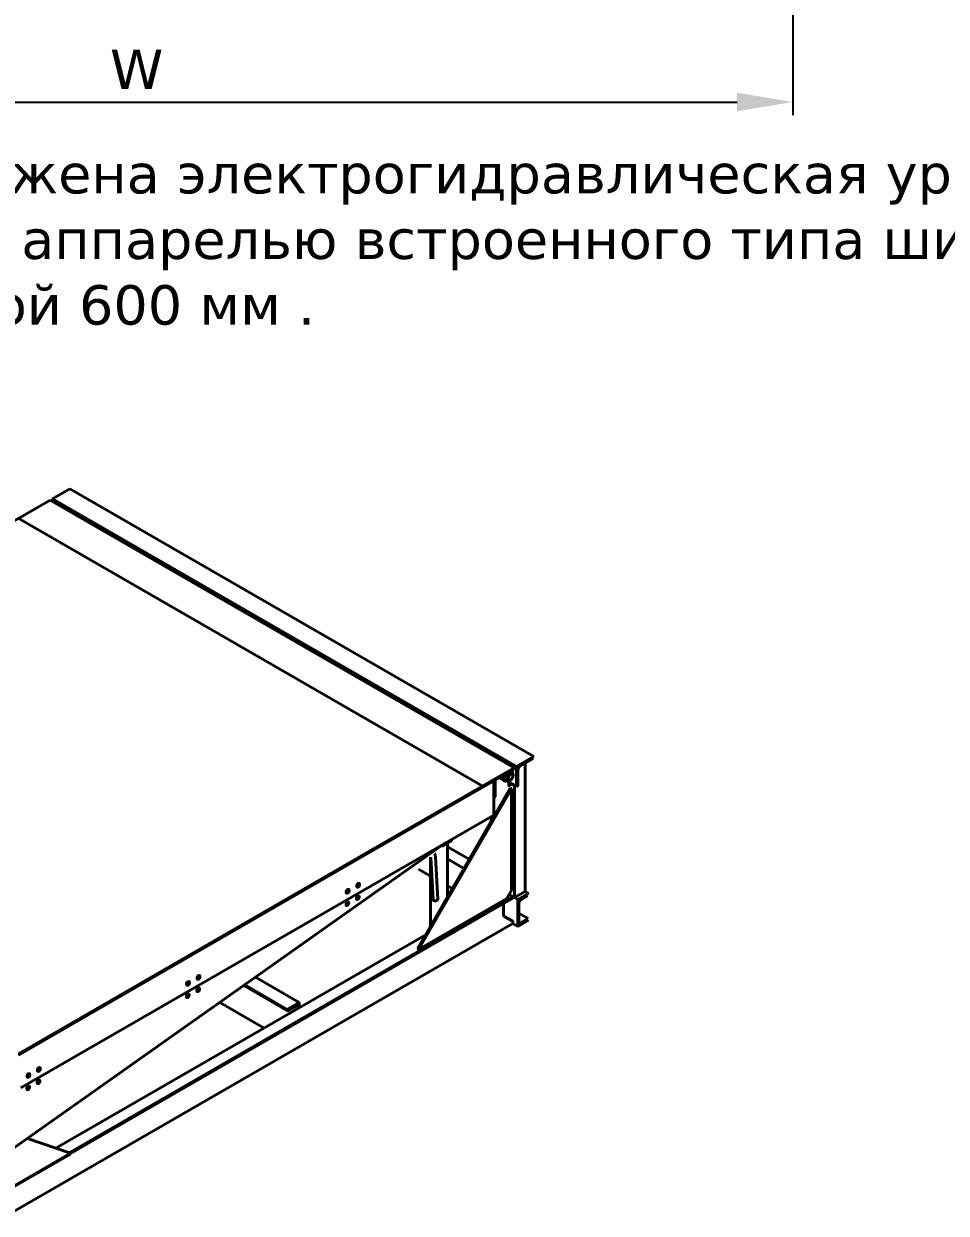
# Model space of a CAD drawing. Header units: millimetres. Extents: x 37083 to 44500, y 1140 to 6327.
# Drawn here: x 38207 to 39613, y 1157 to 2971 of the extents above; entities that cross this region are included whole.
import ezdxf

# ---------------------------------------------------------------- set-up
doc = ezdxf.new("R2010")
doc.units = ezdxf.units.MM
doc.linetypes.add('K5LT_BASIC', pattern=[0])
doc.layers.add('0 VIEW0', color=7, linetype='Continuous')
doc.styles.get("Standard").update_dxf_attribs({"font": 'verdana.TTF'})
doc.dimstyles.new('ISO-25', dxfattribs={"dimtxt": 80, "dimasz": 85, "dimexe": 20, "dimexo": 0, "dimgap": 20, "dimtad": 1, "dimtxsty": 'Standard', "dimcen": 2.5, "dimadec": 0, "dimazin": 0, "dimtfac": 1, "dimtmove": 0, "dimatfit": 3, "dimfxl": 1, "dimarcsym": 0})

# ---------------------------------------------------------------- blocks, each defined once
blk = doc.blocks.new('*D306')
at = {"color": 0, "lineweight": -2}
for p, q in [((37379.3, 3036.3), (37379.3, 2831.7)), ((39379.3, 3036.3), (39379.3, 2831.7)), ((37464.3, 2851.7), (39294.3, 2851.7))]:
    blk.add_line(p, q, dxfattribs=at)
at = {"color": 0}
for points in [[(37464.3, 2865.9), (37464.3, 2837.6), (37379.3, 2851.7)], [(39294.3, 2865.9), (39294.3, 2837.6), (39379.3, 2851.7)]]:
    blk.add_solid(points, dxfattribs=at)
at = {"layer": 'Defpoints', "color": 0}
for p in [(37379.3, 3036.3), (39379.3, 3036.3), (39379.3, 2851.7)]:
    blk.add_point(p, dxfattribs=at)
at = {"color": 0, "insert": (38379.3, 2901.7), "char_height": 60, "attachment_point": 5}
blk.add_mtext('W', dxfattribs=at)

msp = doc.modelspace()

# ---------------------------------------------------------------- linework, layer by layer
at = {"layer": '0 VIEW0', "color": 5, "linetype": 'K5LT_BASIC', "lineweight": 40}
for p, q in [((38277.508, 2261.968), (38250.991, 2246.659)), ((38277.508, 2261.968), (38984.615, 1853.72)), ((38022.596, 2114.795), (38247.456, 2244.618)), ((38247.456, 2244.618), (38954.563, 1836.369)), ((38250.991, 2246.659), (38958.098, 1838.411)), ((38250.991, 2246.659), (38250.991, 2242.576)), ((38906.053, 1809.115), (38198.946, 2217.364)), ((38984.615, 1853.72), (38958.098, 1838.411)), ((38963.401, 1839.023), (38983.554, 1850.658)), ((38954.563, 1836.369), (38729.703, 1706.546)), ((38954.563, 1834.328), (38729.703, 1704.505)), ((38954.563, 1836.369), (38954.563, 1834.328)), ((38958.098, 1838.411), (38958.098, 1807.792)), ((38960.219, 1810.241), (38960.219, 1833.512)), ((38971.18, 1843.514), (38971.18, 1647.963)), ((38923.627, 1764.416), (38923.627, 1816.467)), ((38925.748, 1817.692), (38925.748, 1793.401)), ((38939.84, 1816.584), (38931.835, 1821.206)), ((38945.567, 1817.608), (38941.147, 1820.16)), ((38943.243, 1816.369), (38946.374, 1814.561)), ((38945.547, 1817.488), (38944.84, 1817.08)), ((38946.374, 1828.635), (38946.374, 1829.6)), ((38946.374, 1809.547), (38946.374, 1817.338)), ((38947.91, 1830.487), (38947.91, 1828.493)), ((38947.91, 1817.547), (38947.91, 1817.344)), ((38947.91, 1817.344), (38947.91, 1809.179)), ((38947.914, 1828.494), (38947.914, 1830.489)), ((38947.914, 1817.346), (38947.914, 1817.548)), ((38947.914, 1813.264), (38947.914, 1817.346)), ((38948.177, 1830.642), (38948.177, 1828.682)), ((38951.817, 1828.433), (38948.177, 1830.535)), ((38948.177, 1817.655), (38948.177, 1813.631)), ((38949.399, 1818.326), (38948.692, 1817.918)), ((38951.911, 1828.511), (38951.911, 1829.327)), ((38953.111, 1824.756), (38953.111, 1825.572)), ((38948.552, 1805.547), (38807.131, 1560.598)), ((38950.32, 1804.526), (38808.899, 1559.577)), ((38923.627, 1790.952), (38923.627, 1803.914)), ((38947.91, 1813.266), (38947.914, 1813.264)), ((38948.16, 1813.53), (38958.098, 1807.792)), ((38948.552, 1805.547), (38950.32, 1804.526)), ((38950.32, 1649.392), (38950.32, 1804.526)), ((38954.916, 1809.629), (38954.916, 1638.573)), ((38958.098, 1807.792), (38959.159, 1808.404)), ((38924.687, 1791.564), (38923.627, 1790.952)), ((38923.627, 1764.416), (38202.908, 1348.309)), ((38919.561, 1762.068), (38919.561, 1755.332)), ((38844.843, 1716.652), (38858.275, 1724.407)), ((38850.726, 1722.326), (38177.258, 1246.016)), ((38729.703, 1706.546), (38199.372, 1400.36)), ((38729.703, 1706.546), (38729.703, 1704.505)), ((38729.703, 1706.546), (38729.703, 1704.505)), ((38853.032, 1640.101), (38853.032, 1721.38)), ((38853.032, 1716.175), (38885.973, 1697.157)), ((38729.703, 1704.505), (38199.372, 1398.319)), ((38827.344, 1595.608), (38827.344, 1699.773)), ((38831.165, 1635.361), (38827.593, 1700.013)), ((38838.155, 1635.747), (38834.563, 1700.749)), ((38853.032, 1697.396), (38877.841, 1683.072)), ((38808.944, 1682.025), (38827.344, 1671.402)), ((38702.086, 1650.548), (38702.263, 1650.446)), ((38714.606, 1656.784), (38714.677, 1656.743)), ((38714.677, 1657.046), (38714.677, 1656.23)), ((38715.246, 1654.971), (38715.423, 1654.869)), ((38716.07, 1656.469), (38715.803, 1656.013)), ((38715.803, 1656.013), (38716.205, 1655.772)), ((38716.224, 1658.068), (38715.814, 1657.367)), ((38715.814, 1657.367), (38716.076, 1657.21)), ((38716.076, 1657.21), (38715.875, 1657.472)), ((38715.914, 1659.19), (38716.621, 1659.598)), ((38716.793, 1656.616), (38715.915, 1657.54)), ((38717.11, 1656.59), (38715.948, 1657.597)), ((38716.027, 1657.55), (38715.948, 1657.597)), ((38716.205, 1655.772), (38716.007, 1656.363)), ((38716.15, 1657.76), (38716.027, 1657.55)), ((38717.372, 1656.433), (38716.027, 1657.55)), ((38716.251, 1656.94), (38716.07, 1656.469)), ((38716.071, 1657.807), (38716.15, 1657.76)), ((38717.52, 1657.291), (38716.071, 1657.807)), ((38716.076, 1657.21), (38716.251, 1656.94)), ((38716.106, 1659.382), (38716.177, 1659.341)), ((38717.345, 1657.56), (38716.106, 1657.867)), ((38717.782, 1657.134), (38716.15, 1657.76)), ((38716.486, 1657.911), (38716.154, 1657.949)), ((38716.472, 1656.228), (38716.177, 1656.748)), ((38716.205, 1655.772), (38716.472, 1656.228)), ((38716.486, 1657.911), (38716.224, 1658.068)), ((38716.472, 1656.228), (38716.793, 1656.616)), ((38716.803, 1657.885), (38716.486, 1657.911)), ((38716.793, 1656.616), (38717.11, 1656.59)), ((38717.124, 1658.273), (38716.803, 1657.885)), ((38717.526, 1658.032), (38716.923, 1658.031)), ((38717.11, 1656.59), (38717.372, 1656.433)), ((38717.391, 1658.729), (38717.124, 1658.273)), ((38717.793, 1658.488), (38717.179, 1658.368)), ((38717.345, 1657.56), (38717.526, 1658.032)), ((38717.52, 1657.291), (38717.345, 1657.56)), ((38717.372, 1656.433), (38717.782, 1657.134)), ((38717.793, 1658.488), (38717.391, 1658.729)), ((38717.782, 1657.134), (38717.52, 1657.291)), ((38717.526, 1658.032), (38717.793, 1658.488)), ((38717.996, 1659.734), (38718.173, 1659.632)), ((38853.032, 1656.571), (38860.164, 1652.453)), ((38952.795, 1639.798), (38276.536, 1249.36)), ((38278.427, 1248.305), (38952.381, 1637.413)), ((38698.696, 1647.598), (38698.767, 1647.558)), ((38698.767, 1647.861), (38698.767, 1647.044)), ((38699.336, 1645.785), (38699.513, 1645.683)), ((38700.16, 1647.284), (38699.893, 1646.827)), ((38699.893, 1646.827), (38700.295, 1646.586)), ((38700.314, 1648.883), (38699.904, 1648.181)), ((38699.904, 1648.181), (38700.166, 1648.024)), ((38700.166, 1648.024), (38699.965, 1648.286)), ((38700.004, 1650.004), (38700.711, 1650.412)), ((38700.883, 1647.43), (38700.005, 1648.354)), ((38701.2, 1647.404), (38700.038, 1648.411)), ((38700.117, 1648.364), (38700.038, 1648.411)), ((38700.295, 1646.586), (38700.097, 1647.177)), ((38700.24, 1648.575), (38700.117, 1648.364)), ((38701.462, 1647.247), (38700.117, 1648.364)), ((38700.341, 1647.755), (38700.16, 1647.284)), ((38700.161, 1648.622), (38700.24, 1648.575)), ((38701.61, 1648.106), (38700.161, 1648.622)), ((38700.166, 1648.024), (38700.341, 1647.755)), ((38700.196, 1650.196), (38700.267, 1650.156)), ((38701.435, 1648.375), (38700.196, 1648.681)), ((38701.872, 1647.949), (38700.24, 1648.575)), ((38700.576, 1648.726), (38700.244, 1648.763)), ((38700.562, 1647.043), (38700.267, 1647.563)), ((38700.295, 1646.586), (38700.562, 1647.043)), ((38700.576, 1648.726), (38700.314, 1648.883)), ((38700.562, 1647.043), (38700.883, 1647.43)), ((38700.893, 1648.7), (38700.576, 1648.726)), ((38700.883, 1647.43), (38701.2, 1647.404)), ((38701.214, 1649.087), (38700.893, 1648.7)), ((38701.616, 1648.846), (38701.014, 1648.845)), ((38701.2, 1647.404), (38701.462, 1647.247)), ((38701.481, 1649.544), (38701.214, 1649.087)), ((38701.883, 1649.303), (38701.269, 1649.182)), ((38701.435, 1648.375), (38701.616, 1648.846)), ((38701.61, 1648.106), (38701.435, 1648.375)), ((38701.462, 1647.247), (38701.872, 1647.949)), ((38701.883, 1649.303), (38701.481, 1649.544)), ((38701.872, 1647.949), (38701.61, 1648.106)), ((38701.616, 1648.846), (38701.883, 1649.303)), ((38714.84, 1636.018), (38715.016, 1635.916)), ((38715.632, 1637.597), (38715.337, 1637.161)), ((38715.337, 1637.161), (38715.69, 1636.841)), ((38715.934, 1639.251), (38715.481, 1638.581)), ((38715.481, 1638.581), (38715.711, 1638.373)), ((38715.711, 1638.373), (38715.494, 1638.601)), ((38715.516, 1638.619), (38715.508, 1638.621)), ((38716.619, 1637.552), (38715.516, 1638.619)), ((38715.585, 1638.556), (38715.516, 1638.619)), ((38715.69, 1636.841), (38715.52, 1637.431)), ((38715.721, 1638.757), (38715.585, 1638.556)), ((38716.849, 1637.344), (38715.585, 1638.556)), ((38715.848, 1638.062), (38715.632, 1637.597)), ((38715.648, 1638.828), (38715.652, 1638.819)), ((38717.072, 1638.222), (38715.652, 1638.819)), ((38715.652, 1638.819), (38715.721, 1638.757)), ((38716.934, 1638.533), (38715.69, 1638.89)), ((38715.69, 1636.841), (38715.985, 1637.277)), ((38715.711, 1638.373), (38715.848, 1638.062)), ((38715.985, 1637.277), (38715.72, 1637.785)), ((38717.302, 1638.014), (38715.721, 1638.757)), ((38716.324, 1637.632), (38715.755, 1638.273)), ((38716.459, 1638.963), (38715.776, 1639.018)), ((38716.164, 1639.043), (38715.8, 1639.053)), ((38716.164, 1639.043), (38715.934, 1639.251)), ((38715.985, 1637.277), (38716.324, 1637.632)), ((38716.459, 1638.963), (38716.164, 1639.043)), ((38716.324, 1637.632), (38716.619, 1637.552)), ((38716.797, 1639.318), (38716.459, 1638.963)), ((38717.15, 1638.998), (38716.514, 1639.022)), ((38716.619, 1637.552), (38716.849, 1637.344)), ((38717.092, 1639.754), (38716.797, 1639.318)), ((38717.445, 1639.434), (38716.812, 1639.34)), ((38716.849, 1637.344), (38717.302, 1638.014)), ((38716.934, 1638.533), (38717.15, 1638.998)), ((38717.072, 1638.222), (38716.934, 1638.533)), ((38717.302, 1638.014), (38717.072, 1638.222)), ((38717.445, 1639.434), (38717.092, 1639.754)), ((38717.15, 1638.998), (38717.445, 1639.434)), ((38717.59, 1640.781), (38717.766, 1640.679)), ((38808.899, 1559.577), (38943.249, 1637.144)), ((38943.249, 1637.144), (38950.32, 1649.392)), ((38946.784, 1643.268), (38960.219, 1635.511)), ((38952.795, 1639.798), (38946.784, 1643.268)), ((38954.916, 1638.573), (38946.784, 1643.268)), ((38952.795, 1638.328), (38952.795, 1639.798)), ((38971.18, 1647.963), (38954.916, 1638.573)), ((38976.483, 1644.901), (38960.219, 1635.511)), ((38960.219, 1635.511), (38960.219, 1594.686)), ((38964.285, 1634.756), (38975.069, 1640.982)), ((38971.18, 1647.963), (38976.483, 1644.901)), ((38698.93, 1626.832), (38699.106, 1626.73)), ((38699.722, 1628.411), (38699.427, 1627.975)), ((38699.427, 1627.975), (38699.78, 1627.656)), ((38700.024, 1630.065), (38699.571, 1629.396)), ((38699.571, 1629.396), (38699.801, 1629.188)), ((38699.801, 1629.188), (38699.584, 1629.416)), ((38699.606, 1629.433), (38699.598, 1629.435)), ((38700.709, 1628.367), (38699.606, 1629.433)), ((38699.675, 1629.371), (38699.606, 1629.433)), ((38699.78, 1627.656), (38699.61, 1628.245)), ((38699.811, 1629.571), (38699.675, 1629.371)), ((38700.939, 1628.159), (38699.675, 1629.371)), ((38699.938, 1628.876), (38699.722, 1628.411)), ((38699.738, 1629.643), (38699.742, 1629.634)), ((38701.162, 1629.036), (38699.742, 1629.634)), ((38699.742, 1629.634), (38699.811, 1629.571)), ((38701.024, 1629.348), (38699.78, 1629.705)), ((38699.78, 1627.656), (38700.075, 1628.092)), ((38699.801, 1629.188), (38699.938, 1628.876)), ((38700.075, 1628.092), (38699.81, 1628.599)), ((38701.392, 1628.828), (38699.811, 1629.571)), ((38700.414, 1628.446), (38699.845, 1629.088)), ((38700.549, 1629.778), (38699.866, 1629.832)), ((38700.254, 1629.857), (38699.891, 1629.868)), ((38700.254, 1629.857), (38700.024, 1630.065)), ((38700.075, 1628.092), (38700.414, 1628.446)), ((38700.549, 1629.778), (38700.254, 1629.857)), ((38700.414, 1628.446), (38700.709, 1628.367)), ((38700.887, 1630.132), (38700.549, 1629.778)), ((38701.241, 1629.813), (38700.604, 1629.836)), ((38700.709, 1628.367), (38700.939, 1628.159)), ((38701.182, 1630.568), (38700.887, 1630.132)), ((38701.536, 1630.249), (38700.902, 1630.154)), ((38700.939, 1628.159), (38701.392, 1628.828)), ((38701.024, 1629.348), (38701.241, 1629.813)), ((38701.162, 1629.036), (38701.024, 1629.348)), ((38701.392, 1628.828), (38701.162, 1629.036)), ((38701.536, 1630.249), (38701.182, 1630.568)), ((38701.241, 1629.813), (38701.536, 1630.249)), ((38701.68, 1631.596), (38701.856, 1631.493)), ((38938.122, 1613.405), (38938.122, 1629.181)), ((38961.81, 1601.565), (38961.81, 1630.469)), ((38976.069, 1606.461), (38961.81, 1614.693)), ((38952.795, 1598.973), (38187.705, 1157.248)), ((38951.381, 1602.892), (38940.597, 1609.118)), ((38952.795, 1598.973), (38952.795, 1600.443)), ((38952.795, 1598.973), (38960.219, 1594.686)), ((38960.219, 1594.686), (38976.483, 1604.076)), ((38975.069, 1606.362), (38964.285, 1600.136)), ((38819.152, 1581.418), (38256.231, 1256.416)), ((38807.131, 1560.598), (38808.899, 1559.577)), ((38455.452, 1507.161), (38455.522, 1507.12)), ((38455.522, 1507.423), (38455.522, 1506.607)), ((38456.915, 1506.846), (38456.648, 1506.39)), ((38456.648, 1506.39), (38457.05, 1506.149)), ((38457.069, 1508.445), (38456.659, 1507.744)), ((38456.659, 1507.744), (38456.921, 1507.587)), ((38456.921, 1507.587), (38456.721, 1507.849)), ((38456.759, 1509.567), (38457.466, 1509.975)), ((38457.638, 1506.993), (38456.76, 1507.917)), ((38457.956, 1506.967), (38456.794, 1507.974)), ((38456.872, 1507.927), (38456.794, 1507.974)), ((38457.05, 1506.149), (38456.853, 1506.74)), ((38456.995, 1508.137), (38456.872, 1507.927)), ((38458.218, 1506.81), (38456.872, 1507.927)), ((38457.096, 1507.317), (38456.915, 1506.846)), ((38456.917, 1508.184), (38456.995, 1508.137)), ((38458.366, 1507.668), (38456.917, 1508.184)), ((38456.921, 1507.587), (38457.096, 1507.317)), ((38458.19, 1507.937), (38456.951, 1508.244)), ((38456.952, 1509.759), (38457.022, 1509.718)), ((38458.628, 1507.511), (38456.995, 1508.137)), ((38457.331, 1508.288), (38456.999, 1508.326)), ((38457.317, 1506.605), (38457.022, 1507.125)), ((38457.05, 1506.149), (38457.317, 1506.605)), ((38457.331, 1508.288), (38457.069, 1508.445)), ((38457.317, 1506.605), (38457.638, 1506.993)), ((38457.648, 1508.262), (38457.331, 1508.288)), ((38457.638, 1506.993), (38457.956, 1506.967)), ((38457.969, 1508.65), (38457.648, 1508.262)), ((38458.372, 1508.409), (38457.769, 1508.408)), ((38457.956, 1506.967), (38458.218, 1506.81)), ((38458.236, 1509.106), (38457.969, 1508.65)), ((38458.639, 1508.865), (38458.025, 1508.745)), ((38458.19, 1507.937), (38458.372, 1508.409)), ((38458.366, 1507.668), (38458.19, 1507.937)), ((38458.218, 1506.81), (38458.628, 1507.511)), ((38458.639, 1508.865), (38458.236, 1509.106)), ((38458.628, 1507.511), (38458.366, 1507.668)), ((38458.372, 1508.409), (38458.639, 1508.865)), ((38458.841, 1510.111), (38459.018, 1510.009)), ((38471.362, 1516.346), (38471.432, 1516.306)), ((38471.432, 1516.609), (38471.432, 1515.792)), ((38472.001, 1514.533), (38472.178, 1514.431)), ((38472.825, 1516.032), (38472.558, 1515.575)), ((38472.558, 1515.575), (38472.96, 1515.334)), ((38472.979, 1517.631), (38472.569, 1516.929)), ((38472.569, 1516.929), (38472.831, 1516.772)), ((38472.831, 1516.772), (38472.63, 1517.035)), ((38472.669, 1518.752), (38473.376, 1519.16)), ((38473.548, 1516.178), (38472.67, 1517.102)), ((38473.865, 1516.152), (38472.703, 1517.159)), ((38472.782, 1517.112), (38472.703, 1517.159)), ((38472.96, 1515.334), (38472.763, 1515.925)), ((38472.905, 1517.323), (38472.782, 1517.112)), ((38474.127, 1515.995), (38472.782, 1517.112)), ((38473.006, 1516.503), (38472.825, 1516.032)), ((38472.826, 1517.37), (38472.905, 1517.323)), ((38474.275, 1516.854), (38472.826, 1517.37)), ((38472.831, 1516.772), (38473.006, 1516.503)), ((38474.1, 1517.123), (38472.861, 1517.429)), ((38472.862, 1518.944), (38472.932, 1518.904)), ((38474.537, 1516.697), (38472.905, 1517.323)), ((38473.241, 1517.474), (38472.909, 1517.511)), ((38473.227, 1515.791), (38472.932, 1516.311)), ((38472.96, 1515.334), (38473.227, 1515.791)), ((38473.241, 1517.474), (38472.979, 1517.631)), ((38473.227, 1515.791), (38473.548, 1516.178)), ((38473.558, 1517.448), (38473.241, 1517.474)), ((38473.548, 1516.178), (38473.865, 1516.152)), ((38473.879, 1517.835), (38473.558, 1517.448)), ((38474.281, 1517.594), (38473.679, 1517.593)), ((38473.865, 1516.152), (38474.127, 1515.995)), ((38474.146, 1518.292), (38473.879, 1517.835)), ((38474.548, 1518.051), (38473.935, 1517.93)), ((38474.1, 1517.123), (38474.281, 1517.594)), ((38474.275, 1516.854), (38474.1, 1517.123)), ((38474.127, 1515.995), (38474.537, 1516.697)), ((38474.548, 1518.051), (38474.146, 1518.292)), ((38474.537, 1516.697), (38474.275, 1516.854)), ((38474.281, 1517.594), (38474.548, 1518.051)), ((38474.751, 1519.297), (38474.928, 1519.195)), ((38544.109, 1505.471), (38608.787, 1468.129)), ((38560.635, 1517.159), (38627.172, 1478.744)), ((38456.091, 1505.348), (38456.268, 1505.246)), ((38456.478, 1487.974), (38456.183, 1487.538)), ((38456.183, 1487.538), (38456.536, 1487.218)), ((38456.779, 1489.628), (38456.326, 1488.958)), ((38456.326, 1488.958), (38456.556, 1488.75)), ((38456.556, 1488.75), (38456.34, 1488.978)), ((38456.361, 1488.996), (38456.353, 1488.998)), ((38457.464, 1487.929), (38456.361, 1488.996)), ((38456.43, 1488.933), (38456.361, 1488.996)), ((38456.536, 1487.218), (38456.365, 1487.808)), ((38456.566, 1489.134), (38456.43, 1488.933)), ((38457.694, 1487.721), (38456.43, 1488.933)), ((38456.694, 1488.439), (38456.478, 1487.974)), ((38456.493, 1489.205), (38456.497, 1489.196)), ((38457.917, 1488.599), (38456.497, 1489.196)), ((38456.497, 1489.196), (38456.566, 1489.134)), ((38457.78, 1488.91), (38456.535, 1489.267)), ((38456.536, 1487.218), (38456.831, 1487.654)), ((38456.556, 1488.75), (38456.694, 1488.439)), ((38456.831, 1487.654), (38456.565, 1488.162)), ((38458.147, 1488.391), (38456.566, 1489.134)), ((38457.169, 1488.009), (38456.6, 1488.65)), ((38457.304, 1489.34), (38456.622, 1489.395)), ((38457.009, 1489.42), (38456.646, 1489.43)), ((38457.009, 1489.42), (38456.779, 1489.628)), ((38456.831, 1487.654), (38457.169, 1488.009)), ((38457.304, 1489.34), (38457.009, 1489.42)), ((38457.169, 1488.009), (38457.464, 1487.929)), ((38457.643, 1489.695), (38457.304, 1489.34)), ((38457.996, 1489.375), (38457.36, 1489.399)), ((38457.464, 1487.929), (38457.694, 1487.721)), ((38457.938, 1490.131), (38457.643, 1489.695)), ((38458.291, 1489.811), (38457.657, 1489.717)), ((38457.694, 1487.721), (38458.147, 1488.391)), ((38457.78, 1488.91), (38457.996, 1489.375)), ((38457.917, 1488.599), (38457.78, 1488.91)), ((38458.147, 1488.391), (38457.917, 1488.599)), ((38458.291, 1489.811), (38457.938, 1490.131)), ((38457.996, 1489.375), (38458.291, 1489.811)), ((38458.435, 1491.158), (38458.612, 1491.056)), ((38471.595, 1495.581), (38471.772, 1495.479)), ((38472.387, 1497.159), (38472.092, 1496.723)), ((38472.092, 1496.723), (38472.446, 1496.404)), ((38472.689, 1498.813), (38472.236, 1498.144)), ((38472.236, 1498.144), (38472.466, 1497.936)), ((38472.466, 1497.936), (38472.25, 1498.164)), ((38472.271, 1498.181), (38472.263, 1498.183)), ((38473.374, 1497.115), (38472.271, 1498.181)), ((38472.34, 1498.119), (38472.271, 1498.181)), ((38472.446, 1496.404), (38472.275, 1496.993)), ((38472.476, 1498.32), (38472.34, 1498.119)), ((38473.604, 1496.907), (38472.34, 1498.119)), ((38472.604, 1497.624), (38472.387, 1497.159)), ((38472.403, 1498.391), (38472.407, 1498.382)), ((38473.827, 1497.784), (38472.407, 1498.382)), ((38472.407, 1498.382), (38472.476, 1498.32)), ((38473.69, 1498.096), (38472.445, 1498.453)), ((38472.446, 1496.404), (38472.741, 1496.84)), ((38472.466, 1497.936), (38472.604, 1497.624)), ((38472.741, 1496.84), (38472.475, 1497.347)), ((38474.057, 1497.576), (38472.476, 1498.32)), ((38473.079, 1497.194), (38472.51, 1497.836)), ((38473.214, 1498.526), (38472.531, 1498.58)), ((38472.919, 1498.605), (38472.556, 1498.616)), ((38472.919, 1498.605), (38472.689, 1498.813)), ((38472.741, 1496.84), (38473.079, 1497.194)), ((38473.214, 1498.526), (38472.919, 1498.605)), ((38473.079, 1497.194), (38473.374, 1497.115)), ((38473.553, 1498.88), (38473.214, 1498.526)), ((38473.906, 1498.561), (38473.27, 1498.584)), ((38473.374, 1497.115), (38473.604, 1496.907)), ((38473.848, 1499.316), (38473.553, 1498.88)), ((38474.201, 1498.997), (38473.567, 1498.902)), ((38473.604, 1496.907), (38474.057, 1497.576)), ((38473.69, 1498.096), (38473.906, 1498.561)), ((38473.827, 1497.784), (38473.69, 1498.096)), ((38474.057, 1497.576), (38473.827, 1497.784)), ((38474.201, 1498.997), (38473.848, 1499.316)), ((38473.906, 1498.561), (38474.201, 1498.997)), ((38474.345, 1500.344), (38474.522, 1500.242)), ((38609.253, 1465.752), (38542.468, 1504.311)), ((38455.685, 1486.395), (38455.862, 1486.293)), ((38505.973, 1478.5), (38573.432, 1439.552)), ((38627.172, 1478.744), (38608.787, 1468.129)), ((38610.378, 1465.864), (38622.823, 1473.049)), ((38625.475, 1471.518), (38625.475, 1469.599)), ((38627.172, 1470.579), (38627.172, 1478.744)), ((38608.787, 1468.129), (38608.787, 1466.782)), ((38229.425, 1378.315), (38230.132, 1378.723)), ((38229.617, 1378.507), (38229.687, 1378.466)), ((38231.507, 1378.859), (38231.683, 1378.757)), ((38212.207, 1366.723), (38212.277, 1366.683)), ((38212.277, 1366.986), (38212.277, 1366.169)), ((38212.847, 1364.91), (38213.024, 1364.808)), ((38213.67, 1366.409), (38213.403, 1365.952)), ((38213.403, 1365.952), (38213.806, 1365.711)), ((38213.824, 1368.008), (38213.414, 1367.306)), ((38213.414, 1367.306), (38213.676, 1367.149)), ((38213.676, 1367.149), (38213.476, 1367.412)), ((38213.515, 1369.129), (38214.222, 1369.537)), ((38214.393, 1366.555), (38213.515, 1367.479)), ((38214.711, 1366.529), (38213.549, 1367.536)), ((38213.627, 1367.489), (38213.549, 1367.536)), ((38213.806, 1365.711), (38213.608, 1366.302)), ((38213.75, 1367.7), (38213.627, 1367.489)), ((38214.973, 1366.372), (38213.627, 1367.489)), ((38213.851, 1366.88), (38213.67, 1366.409)), ((38213.672, 1367.747), (38213.75, 1367.7)), ((38215.121, 1367.231), (38213.672, 1367.747)), ((38213.676, 1367.149), (38213.851, 1366.88)), ((38214.946, 1367.5), (38213.706, 1367.806)), ((38213.707, 1369.321), (38213.777, 1369.281)), ((38215.383, 1367.074), (38213.75, 1367.7)), ((38214.086, 1367.851), (38213.754, 1367.888)), ((38214.073, 1366.168), (38213.777, 1366.688)), ((38213.806, 1365.711), (38214.073, 1366.168)), ((38214.086, 1367.851), (38213.824, 1368.008)), ((38214.073, 1366.168), (38214.393, 1366.555)), ((38214.404, 1367.825), (38214.086, 1367.851)), ((38214.393, 1366.555), (38214.711, 1366.529)), ((38214.724, 1368.212), (38214.404, 1367.825)), ((38215.127, 1367.971), (38214.524, 1367.97)), ((38214.711, 1366.529), (38214.973, 1366.372)), ((38214.991, 1368.669), (38214.724, 1368.212)), ((38215.394, 1368.428), (38214.78, 1368.307)), ((38214.946, 1367.5), (38215.127, 1367.971)), ((38215.121, 1367.231), (38214.946, 1367.5)), ((38214.973, 1366.372), (38215.383, 1367.074)), ((38215.394, 1368.428), (38214.991, 1368.669)), ((38215.383, 1367.074), (38215.121, 1367.231)), ((38215.127, 1367.971), (38215.394, 1368.428)), ((38215.597, 1369.674), (38215.774, 1369.572)), ((38228.117, 1375.909), (38228.187, 1375.868)), ((38228.187, 1376.171), (38228.187, 1375.355)), ((38228.757, 1374.096), (38228.933, 1373.994)), ((38229.58, 1375.595), (38229.313, 1375.138)), ((38229.313, 1375.138), (38229.716, 1374.897)), ((38229.734, 1377.193), (38229.324, 1376.492)), ((38229.324, 1376.492), (38229.586, 1376.335)), ((38229.586, 1376.335), (38229.386, 1376.597)), ((38230.303, 1375.741), (38229.425, 1376.665)), ((38230.621, 1375.715), (38229.459, 1376.722)), ((38229.537, 1376.675), (38229.459, 1376.722)), ((38229.716, 1374.897), (38229.518, 1375.488)), ((38229.66, 1376.885), (38229.537, 1376.675)), ((38230.883, 1375.558), (38229.537, 1376.675)), ((38229.761, 1376.066), (38229.58, 1375.595)), ((38231.031, 1376.416), (38229.582, 1376.932)), ((38229.582, 1376.932), (38229.66, 1376.885)), ((38229.586, 1376.335), (38229.761, 1376.066)), ((38230.856, 1376.686), (38229.616, 1376.992)), ((38231.293, 1376.259), (38229.66, 1376.885)), ((38229.996, 1377.036), (38229.664, 1377.074)), ((38229.983, 1375.353), (38229.687, 1375.873)), ((38229.716, 1374.897), (38229.983, 1375.353)), ((38229.996, 1377.036), (38229.734, 1377.193)), ((38229.983, 1375.353), (38230.303, 1375.741)), ((38230.314, 1377.01), (38229.996, 1377.036)), ((38230.303, 1375.741), (38230.621, 1375.715)), ((38230.634, 1377.398), (38230.314, 1377.01)), ((38231.037, 1377.157), (38230.434, 1377.156)), ((38230.621, 1375.715), (38230.883, 1375.558)), ((38230.901, 1377.854), (38230.634, 1377.398)), ((38231.304, 1377.613), (38230.69, 1377.493)), ((38230.856, 1376.686), (38231.037, 1377.157)), ((38231.031, 1376.416), (38230.856, 1376.686)), ((38230.883, 1375.558), (38231.293, 1376.259)), ((38231.304, 1377.613), (38230.901, 1377.854)), ((38231.293, 1376.259), (38231.031, 1376.416)), ((38231.037, 1377.157), (38231.304, 1377.613)), ((38212.44, 1345.958), (38212.617, 1345.856)), ((38213.233, 1347.536), (38212.938, 1347.1)), ((38212.938, 1347.1), (38213.291, 1346.781)), ((38213.535, 1349.19), (38213.081, 1348.521)), ((38213.081, 1348.521), (38213.311, 1348.313)), ((38213.311, 1348.313), (38213.095, 1348.541)), ((38213.117, 1348.558), (38213.108, 1348.56)), ((38214.219, 1347.492), (38213.117, 1348.558)), ((38213.186, 1348.496), (38213.117, 1348.558)), ((38213.291, 1346.781), (38213.12, 1347.37)), ((38213.322, 1348.697), (38213.186, 1348.496)), ((38214.449, 1347.284), (38213.186, 1348.496)), ((38213.449, 1348.001), (38213.233, 1347.536)), ((38213.249, 1348.768), (38213.253, 1348.759)), ((38214.672, 1348.161), (38213.253, 1348.759)), ((38213.253, 1348.759), (38213.322, 1348.697)), ((38214.535, 1348.473), (38213.291, 1348.83)), ((38213.291, 1346.781), (38213.586, 1347.217)), ((38213.311, 1348.313), (38213.449, 1348.001)), ((38213.586, 1347.217), (38213.32, 1347.724)), ((38214.902, 1347.953), (38213.322, 1348.697)), ((38213.925, 1347.571), (38213.356, 1348.213)), ((38214.059, 1348.903), (38213.377, 1348.957)), ((38213.765, 1348.982), (38213.401, 1348.993)), ((38213.765, 1348.982), (38213.535, 1349.19)), ((38213.586, 1347.217), (38213.925, 1347.571)), ((38214.059, 1348.903), (38213.765, 1348.982)), ((38213.925, 1347.571), (38214.219, 1347.492)), ((38214.398, 1349.257), (38214.059, 1348.903)), ((38214.751, 1348.938), (38214.115, 1348.961)), ((38214.219, 1347.492), (38214.449, 1347.284)), ((38214.693, 1349.693), (38214.398, 1349.257)), ((38215.046, 1349.374), (38214.413, 1349.279)), ((38214.449, 1347.284), (38214.902, 1347.953)), ((38214.535, 1348.473), (38214.751, 1348.938)), ((38214.672, 1348.161), (38214.535, 1348.473)), ((38214.902, 1347.953), (38214.672, 1348.161)), ((38215.046, 1349.374), (38214.693, 1349.693)), ((38214.751, 1348.938), (38215.046, 1349.374)), ((38215.19, 1350.721), (38215.367, 1350.619)), ((38228.35, 1355.143), (38228.527, 1355.041)), ((38229.143, 1356.722), (38228.848, 1356.286)), ((38228.848, 1356.286), (38229.201, 1355.967)), ((38229.445, 1358.376), (38228.991, 1357.706)), ((38228.991, 1357.706), (38229.221, 1357.499)), ((38229.221, 1357.499), (38229.005, 1357.726)), ((38229.027, 1357.744), (38229.018, 1357.746)), ((38230.129, 1356.677), (38229.027, 1357.744)), ((38229.096, 1357.681), (38229.027, 1357.744)), ((38229.201, 1355.967), (38229.03, 1356.556)), ((38229.232, 1357.882), (38229.096, 1357.681)), ((38230.359, 1356.469), (38229.096, 1357.681)), ((38229.359, 1357.187), (38229.143, 1356.722)), ((38229.159, 1357.954), (38229.163, 1357.945)), ((38230.582, 1357.347), (38229.163, 1357.945)), ((38229.163, 1357.945), (38229.232, 1357.882)), ((38230.445, 1357.658), (38229.201, 1358.015)), ((38229.201, 1355.967), (38229.496, 1356.402)), ((38229.221, 1357.499), (38229.359, 1357.187)), ((38229.496, 1356.402), (38229.23, 1356.91)), ((38230.812, 1357.139), (38229.232, 1357.882)), ((38229.834, 1356.757), (38229.265, 1357.399)), ((38229.969, 1358.089), (38229.287, 1358.143)), ((38229.674, 1358.168), (38229.311, 1358.179)), ((38229.674, 1358.168), (38229.445, 1358.376)), ((38229.496, 1356.402), (38229.834, 1356.757)), ((38229.969, 1358.089), (38229.674, 1358.168)), ((38229.834, 1356.757), (38230.129, 1356.677)), ((38230.308, 1358.443), (38229.969, 1358.089)), ((38230.661, 1358.124), (38230.025, 1358.147)), ((38230.129, 1356.677), (38230.359, 1356.469)), ((38230.603, 1358.879), (38230.308, 1358.443)), ((38230.956, 1358.559), (38230.323, 1358.465)), ((38230.359, 1356.469), (38230.812, 1357.139)), ((38230.445, 1357.658), (38230.661, 1358.124)), ((38230.582, 1357.347), (38230.445, 1357.658)), ((38230.812, 1357.139), (38230.582, 1357.347)), ((38230.956, 1358.559), (38230.603, 1358.879)), ((38230.661, 1358.124), (38230.956, 1358.559)), ((38231.1, 1359.906), (38231.277, 1359.804)), ((38213.136, 1271.391), (38278.361, 1248.725)), ((38189.973, 1197.694), (38278.361, 1248.725)), ((38190.18, 1196.374), (38278.568, 1247.405)), ((38278.361, 1248.725), (38278.568, 1247.405))]:
    msp.add_line(p, q, dxfattribs=at)
for centre, major_axis, ratio, start_param, end_param in [((38945.547, 1824.836), (-4.5, -7.794), 0.57735027, 2.35619449, 2.97902108), ((38944.84, 1825.245), (-5, -8.66), 0.57735027, 2.35619449, 2.79515638), ((38963.401, 1835.349), (-2.25, -3.897), 0.57735027, 3.92699082, 5.49778714), ((38944.84, 1825.245), (-5, -8.66), 0.57735027, 5.05882526, 5.49778714), ((38944.84, 1825.245), (-5, -8.66), 0.57735027, 5.49778714, 6.28318531), ((38945.547, 1824.836), (-4.5, -7.794), 0.57735027, 4.87496056, 5.49778714), ((38945.547, 1824.836), (-4.5, -7.794), 0.57735027, 5.49778714, 7.06858347), ((38944.84, 1825.245), (-5, -8.66), 0.57735027, 0, 0.78539816), ((38945.547, 1824.836), (-3.375, -5.846), 0.57735027, 4.60666464, 5.49778714), ((38945.547, 1824.836), (-3.375, -5.846), 0.57735027, 5.49778714, 6.28318531), ((38945.547, 1824.836), (-3.375, -5.846), 0.57735027, 0, 0.3873166), ((38948.692, 1823.021), (3.125, 5.413), 0.57735027, 0.78539816, 3.14159265), ((38945.547, 1824.836), (-4.5, -7.794), 0.57735027, 0.78539816, 0.80359208), ((38948.692, 1823.021), (3.125, 5.413), 0.57735027, 3.14159265, 3.92699082), ((38949.399, 1822.613), (2.625, 4.547), 0.57735027, 0.78539816, 3.92699082), ((38945.547, 1824.836), (-3.375, -5.846), 0.57735027, 3.14159265, 3.247317), ((38948.692, 1823.021), (3.125, 5.413), 0.57735027, 0, 0.78539816), ((38945.547, 1824.836), (-3.375, -5.846), 0.57735027, 2.75427605, 3.14159265), ((38949.399, 1822.613), (2.625, 4.547), 0.57735027, 5.49778714, 7.06858347), ((38949.399, 1822.613), (2.625, 4.547), 0.57735027, 3.92699082, 5.49778714), ((38948.692, 1823.021), (3.125, 5.413), 0.57735027, 5.49778714, 6.28318531), ((38945.547, 1824.836), (-4.5, -7.794), 0.57735027, 2.33800057, 2.35619449), ((38947.274, 1809.547), (-0.9, 0), 0.57735027, 0, 2.35619449), ((38947.277, 1813.631), (-0.9, 0), 0.57735027, 2.35619449, 3.14159265), ((38959.159, 1809.629), (-0.75, -1.299), 0.57735027, 0.78539816, 2.35619449), ((38924.687, 1792.789), (0.75, 1.299), 0.57735027, 3.92699082, 5.49778714), ((38856.275, 1727.871), (2, -3.464), 0.57735027, 0, 0.78539816), ((38856.275, 1727.871), (2, -3.464), 0.57735027, 0.78539816, 1.0393107), ((38700.888, 1648.065), (1.625, 2.815), 0.57735027, 0.78539816, 2.35619449), ((38700.888, 1648.065), (-1.375, -2.382), 0.57735027, 3.14159265, 6.27380041), ((38700.711, 1648.167), (-1.375, -2.382), 0.57735027, 3.14159265, 3.92699082), ((38700.888, 1648.065), (1.625, 2.815), 0.57735027, 5.49778714, 7.06858347), ((38716.798, 1657.25), (1.625, 2.815), 0.57735027, 0.78539816, 2.35619449), ((38716.798, 1657.25), (1.625, 2.815), 0.57735027, 2.35619449, 5.49778714), ((38715.737, 1657.863), (0.875, 1.516), 0.57735027, 2.72564055, 2.89729402), ((38716.798, 1657.25), (-1.375, -2.382), 0.57735027, 3.14159265, 6.27380041), ((38716.621, 1657.352), (-1.375, -2.382), 0.57735027, 3.92699082, 5.49778714), ((38716.621, 1657.352), (-1.375, -2.382), 0.57735027, 5.49778714, 6.27380041), ((38716.621, 1657.352), (-1.375, -2.382), 0.57735027, 6.27380041, 6.28318531), ((38716.798, 1657.25), (-1.375, -2.382), 0.57735027, 6.27380041, 6.28318531), ((38716.798, 1657.25), (-1.375, -2.382), 0.57735027, 0, 3.14159265), ((38715.737, 1657.863), (0.875, 1.516), 0.57735027, 0.24429864, 0.41595209), ((38714.5, 1658.577), (-1.25, -2.165), 0.57735027, 2.25602707, 2.28964614), ((38716.621, 1657.352), (-1.375, -2.382), 0.57735027, 3.14159265, 3.92699082), ((38716.798, 1657.25), (1.625, 2.815), 0.57735027, 5.49778714, 7.06858347), ((38700.888, 1648.065), (1.625, 2.815), 0.57735027, 2.35619449, 5.49778714), ((38699.827, 1648.677), (0.875, 1.516), 0.57735027, 2.72564055, 2.89729402), ((38700.711, 1648.167), (-1.375, -2.382), 0.57735027, 3.92699082, 5.49778714), ((38700.711, 1648.167), (-1.375, -2.382), 0.57735027, 5.49778714, 6.27380041), ((38700.711, 1648.167), (-1.375, -2.382), 0.57735027, 6.27380041, 6.28318531), ((38700.888, 1648.065), (-1.375, -2.382), 0.57735027, 6.27380041, 6.28318531), ((38700.888, 1648.065), (-1.375, -2.382), 0.57735027, 0, 3.14159265), ((38699.827, 1648.677), (0.875, 1.516), 0.57735027, 0.24429864, 0.41595209), ((38698.59, 1649.392), (-1.25, -2.165), 0.57735027, 2.25602707, 2.28964614), ((38716.391, 1638.297), (-1.5, -2.598), 0.57735027, 3.92699082, 5.49778714), ((38716.391, 1638.297), (-1.5, -2.598), 0.57735027, 5.49778714, 5.82134678), ((38716.215, 1638.4), (-1.375, -2.382), 0.57735027, 5.54226728, 6.28318531), ((38716.391, 1638.297), (-1.5, -2.598), 0.57735027, 5.82134678, 10.21017612), ((38716.391, 1638.297), (-1.375, -2.382), 0.57735027, 4.58896553, 6.28318531), ((38716.391, 1638.297), (-1.375, -2.382), 0.57735027, 0, 3.14159265), ((38716.391, 1638.297), (-1.375, -2.382), 0.57735027, 3.14159265, 4.58896553), ((38716.215, 1638.4), (-1.375, -2.382), 0.57735027, 3.14159265, 3.88251068), ((38834.66, 1635.554), (3.495, 0.193), 0.61188415, 3.14159265, 5.46493981), ((38834.66, 1635.554), (3.495, 0.193), 0.61188415, 5.46493981, 6.28318531), ((38951.381, 1639.145), (-1, 1.732), 0.57735027, 3.14159265, 3.92699082), ((38964.285, 1631.898), (-1.75, -3.031), 0.57735027, 3.92699082, 5.49778714), ((38700.481, 1629.112), (-1.5, -2.598), 0.57735027, 3.92699082, 5.49778714), ((38700.481, 1629.112), (-1.5, -2.598), 0.57735027, 5.49778714, 5.82134678), ((38700.305, 1629.214), (-1.375, -2.382), 0.57735027, 5.54226728, 6.28318531), ((38700.481, 1629.112), (-1.5, -2.598), 0.57735027, 5.82134678, 10.21017612), ((38700.481, 1629.112), (-1.375, -2.382), 0.57735027, 4.58896553, 6.28318531), ((38700.481, 1629.112), (-1.375, -2.382), 0.57735027, 0, 3.14159265), ((38700.481, 1629.112), (-1.375, -2.382), 0.57735027, 3.14159265, 4.58896553), ((38700.305, 1629.214), (-1.375, -2.382), 0.57735027, 3.14159265, 3.88251068), ((38940.597, 1611.976), (-1.75, 3.031), 0.57735027, 0.78539816, 2.35619449), ((38951.381, 1601.259), (-1, 1.732), 0.57735027, 3.92699082, 5.49778714), ((38964.285, 1602.994), (-1.75, -3.031), 0.57735027, 5.49778714, 6.28318531), ((38964.285, 1602.994), (-1.75, -3.031), 0.57735027, 0, 0.78539816), ((38457.643, 1507.627), (1.625, 2.815), 0.57735027, 0.78539816, 2.35619449), ((38457.643, 1507.627), (1.625, 2.815), 0.57735027, 2.35619449, 5.49778714), ((38456.583, 1508.24), (0.875, 1.516), 0.57735027, 2.72564055, 2.89729402), ((38457.643, 1507.627), (-1.375, -2.382), 0.57735027, 3.14159265, 6.27380041), ((38457.466, 1507.729), (-1.375, -2.382), 0.57735027, 3.92699082, 5.49778714), ((38457.466, 1507.729), (-1.375, -2.382), 0.57735027, 5.49778714, 6.27380041), ((38457.643, 1507.627), (-1.375, -2.382), 0.57735027, 0, 3.14159265), ((38456.583, 1508.24), (0.875, 1.516), 0.57735027, 0.24429864, 0.41595209), ((38455.345, 1508.954), (-1.25, -2.165), 0.57735027, 2.25602707, 2.28964614), ((38457.466, 1507.729), (-1.375, -2.382), 0.57735027, 3.14159265, 3.92699082), ((38457.643, 1507.627), (1.625, 2.815), 0.57735027, 5.49778714, 7.06858347), ((38473.553, 1516.813), (1.625, 2.815), 0.57735027, 0.78539816, 2.35619449), ((38473.553, 1516.813), (1.625, 2.815), 0.57735027, 2.35619449, 5.49778714), ((38472.492, 1517.425), (0.875, 1.516), 0.57735027, 2.72564055, 2.89729402), ((38473.553, 1516.813), (-1.375, -2.382), 0.57735027, 3.14159265, 6.27380041), ((38473.376, 1516.915), (-1.375, -2.382), 0.57735027, 3.92699082, 5.49778714), ((38473.376, 1516.915), (-1.375, -2.382), 0.57735027, 5.49778714, 6.27380041), ((38473.376, 1516.915), (-1.375, -2.382), 0.57735027, 6.27380041, 6.28318531), ((38473.553, 1516.813), (-1.375, -2.382), 0.57735027, 6.27380041, 6.28318531), ((38473.553, 1516.813), (-1.375, -2.382), 0.57735027, 0, 3.14159265), ((38472.492, 1517.425), (0.875, 1.516), 0.57735027, 0.24429864, 0.41595209), ((38471.255, 1518.14), (-1.25, -2.165), 0.57735027, 2.25602707, 2.28964614), ((38473.376, 1516.915), (-1.375, -2.382), 0.57735027, 3.14159265, 3.92699082), ((38473.553, 1516.813), (1.625, 2.815), 0.57735027, 5.49778714, 7.06858347), ((38457.237, 1488.674), (-1.5, -2.598), 0.57735027, 3.92699082, 5.49778714), ((38457.237, 1488.674), (-1.5, -2.598), 0.57735027, 5.49778714, 5.82134678), ((38457.06, 1488.777), (-1.375, -2.382), 0.57735027, 5.54226728, 6.28318531), ((38457.237, 1488.674), (-1.5, -2.598), 0.57735027, 5.82134678, 10.21017612), ((38457.237, 1488.674), (-1.375, -2.382), 0.57735027, 4.58896553, 6.28318531), ((38457.237, 1488.674), (-1.375, -2.382), 0.57735027, 0, 3.14159265), ((38457.237, 1488.674), (-1.375, -2.382), 0.57735027, 3.14159265, 4.58896553), ((38457.466, 1507.729), (-1.375, -2.382), 0.57735027, 6.27380041, 6.28318531), ((38457.643, 1507.627), (-1.375, -2.382), 0.57735027, 6.27380041, 6.28318531), ((38457.06, 1488.777), (-1.375, -2.382), 0.57735027, 3.14159265, 3.88251068), ((38473.147, 1497.86), (-1.5, -2.598), 0.57735027, 3.92699082, 5.49778714), ((38473.147, 1497.86), (-1.5, -2.598), 0.57735027, 5.49778714, 5.82134678), ((38472.97, 1497.962), (-1.375, -2.382), 0.57735027, 5.54226728, 6.28318531), ((38473.147, 1497.86), (-1.5, -2.598), 0.57735027, 5.82134678, 10.21017612), ((38473.147, 1497.86), (-1.375, -2.382), 0.57735027, 4.58896553, 6.28318531), ((38473.147, 1497.86), (-1.375, -2.382), 0.57735027, 0, 3.14159265), ((38473.147, 1497.86), (-1.375, -2.382), 0.57735027, 3.14159265, 4.58896553), ((38472.97, 1497.962), (-1.375, -2.382), 0.57735027, 3.14159265, 3.88251068), ((38622.823, 1469.987), (-1.875, -3.248), 0.57735027, 3.14159265, 3.92699082), ((38622.823, 1469.987), (-1.875, -3.248), 0.57735027, 2.35619449, 3.14159265), ((38610.378, 1467.701), (-1.125, -1.949), 0.57735027, 5.49778714, 6.28318531), ((38610.378, 1467.701), (-1.125, -1.949), 0.57735027, 0, 0.78539816), ((38230.308, 1376.376), (1.625, 2.815), 0.57735027, 0.78539816, 2.35619449), ((38230.308, 1376.376), (-1.375, -2.382), 0.57735027, 3.14159265, 6.27380041), ((38230.132, 1376.478), (-1.375, -2.382), 0.57735027, 3.92699082, 5.49778714), ((38230.308, 1376.376), (-1.375, -2.382), 0.57735027, 0, 3.14159265), ((38229.248, 1376.988), (0.875, 1.516), 0.57735027, 0.24429864, 0.41595209), ((38228.01, 1377.702), (-1.25, -2.165), 0.57735027, 2.25602707, 2.28964614), ((38230.132, 1376.478), (-1.375, -2.382), 0.57735027, 3.14159265, 3.92699082), ((38230.308, 1376.376), (1.625, 2.815), 0.57735027, 5.49778714, 7.06858347), ((38214.399, 1367.19), (1.625, 2.815), 0.57735027, 0.78539816, 2.35619449), ((38214.399, 1367.19), (1.625, 2.815), 0.57735027, 2.35619449, 5.49778714), ((38213.338, 1367.802), (0.875, 1.516), 0.57735027, 2.72564055, 2.89729402), ((38214.399, 1367.19), (-1.375, -2.382), 0.57735027, 3.14159265, 6.27380041), ((38214.222, 1367.292), (-1.375, -2.382), 0.57735027, 3.92699082, 5.49778714), ((38214.222, 1367.292), (-1.375, -2.382), 0.57735027, 5.49778714, 6.27380041), ((38214.222, 1367.292), (-1.375, -2.382), 0.57735027, 6.27380041, 6.28318531), ((38214.399, 1367.19), (-1.375, -2.382), 0.57735027, 6.27380041, 6.28318531), ((38214.399, 1367.19), (-1.375, -2.382), 0.57735027, 0, 3.14159265), ((38213.338, 1367.802), (0.875, 1.516), 0.57735027, 0.24429864, 0.41595209), ((38212.1, 1368.517), (-1.25, -2.165), 0.57735027, 2.25602707, 2.28964614), ((38214.222, 1367.292), (-1.375, -2.382), 0.57735027, 3.14159265, 3.92699082), ((38214.399, 1367.19), (1.625, 2.815), 0.57735027, 5.49778714, 7.06858347), ((38229.902, 1357.423), (-1.5, -2.598), 0.57735027, 5.82134678, 10.21017612), ((38230.308, 1376.376), (1.625, 2.815), 0.57735027, 2.35619449, 5.49778714), ((38229.248, 1376.988), (0.875, 1.516), 0.57735027, 2.72564055, 2.89729402), ((38230.132, 1376.478), (-1.375, -2.382), 0.57735027, 5.49778714, 6.27380041), ((38230.132, 1376.478), (-1.375, -2.382), 0.57735027, 6.27380041, 6.28318531), ((38230.308, 1376.376), (-1.375, -2.382), 0.57735027, 6.27380041, 6.28318531), ((38213.992, 1348.237), (-1.5, -2.598), 0.57735027, 3.92699082, 5.49778714), ((38213.992, 1348.237), (-1.5, -2.598), 0.57735027, 5.49778714, 5.82134678), ((38213.815, 1348.339), (-1.375, -2.382), 0.57735027, 5.54226728, 6.28318531), ((38213.992, 1348.237), (-1.5, -2.598), 0.57735027, 5.82134678, 10.21017612), ((38213.992, 1348.237), (-1.375, -2.382), 0.57735027, 4.58896553, 6.28318531), ((38213.992, 1348.237), (-1.375, -2.382), 0.57735027, 0, 3.14159265), ((38213.992, 1348.237), (-1.375, -2.382), 0.57735027, 3.14159265, 4.58896553), ((38213.815, 1348.339), (-1.375, -2.382), 0.57735027, 3.14159265, 3.88251068), ((38229.902, 1357.423), (-1.5, -2.598), 0.57735027, 3.92699082, 5.49778714), ((38229.902, 1357.423), (-1.5, -2.598), 0.57735027, 5.49778714, 5.82134678), ((38229.725, 1357.525), (-1.375, -2.382), 0.57735027, 5.54226728, 6.28318531), ((38229.902, 1357.423), (-1.375, -2.382), 0.57735027, 4.58896553, 6.28318531), ((38229.902, 1357.423), (-1.375, -2.382), 0.57735027, 0, 3.14159265), ((38229.902, 1357.423), (-1.375, -2.382), 0.57735027, 3.14159265, 4.58896553), ((38229.725, 1357.525), (-1.375, -2.382), 0.57735027, 3.14159265, 3.88251068)]:
    msp.add_ellipse(centre, major_axis=major_axis, ratio=ratio, start_param=start_param, end_param=end_param, dxfattribs=at)
for points, knots in [([(38946.277, 1828.908), (38946.277, 1828.939), (38946.284, 1828.995), (38946.309, 1829.074), (38946.34, 1829.133), (38946.364, 1829.168), (38946.374, 1829.18)], [0, 0, 0, 0, 2.28867385, 4.13694866, 5.96800152, 7, 7, 7, 7]), ([(38947.984, 1828.532), (38947.939, 1828.506), (38947.863, 1828.469), (38947.738, 1828.42), (38947.615, 1828.383), (38947.467, 1828.351), (38947.322, 1828.332), (38947.185, 1828.325), (38947.064, 1828.328), (38946.951, 1828.34), (38946.846, 1828.36), (38946.751, 1828.386), (38946.656, 1828.421), (38946.573, 1828.463), (38946.507, 1828.506), (38946.456, 1828.547), (38946.4, 1828.599), (38946.342, 1828.674), (38946.3, 1828.763), (38946.28, 1828.842), (38946.277, 1828.89), (38946.277, 1828.908)], [0, 0, 0, 0, 1.79192363, 2.73637194, 4.10287109, 5.53322601, 7.02743668, 8.19450355, 9.36029737, 10.45921667, 11.49253451, 12.53685923, 13.46856397, 14.74587304, 15.62788897, 16.2100297, 17.13016534, 18.50316282, 19.92170999, 21.21470435, 22, 22, 22, 22]), ([(38947.984, 1828.532), (38948.03, 1828.558), (38948.092, 1828.601), (38948.168, 1828.669), (38948.223, 1828.734), (38948.266, 1828.816), (38948.277, 1828.875), (38948.277, 1828.908)], [0, 0, 0, 0, 1.95486705, 2.98519605, 4.47595387, 6.03637399, 8, 8, 8, 8]), ([(38948.277, 1828.908), (38948.277, 1828.923), (38948.274, 1828.96), (38948.257, 1829.017), (38948.224, 1829.077), (38948.194, 1829.115), (38948.177, 1829.133)], [0, 0, 0, 0, 1.43047305, 3.36660232, 5.19166762, 7, 7, 7, 7]), ([(38833.363, 1705.579), (38833.452, 1705.401), (38833.688, 1704.888), (38834.017, 1703.99), (38834.312, 1702.847), (38834.487, 1701.755), (38834.546, 1701.04), (38834.563, 1700.749)], [0, 0, 0, 0, 0.98561702, 2.78979076, 4.68195946, 6.66607512, 8, 8, 8, 8])]:
    msp.add_open_spline(points, degree=3, knots=knots, dxfattribs=at)

# ---------------------------------------------------------------- texts
at = {"insert": (37078.287, 2772.436), "char_height": 60, "width": 3502.1035, "attachment_point": 1}
msp.add_mtext('На данном эскизе изображена электрогидравлическая уравнительная платформа с поворотной аппарелью встроенного типа шириной 2000 мм, длиной * 2500 мм ,высотой 600 мм .', dxfattribs=at)

# ---------------------------------------------------------------- dimensions: what is measured, and where the dimension line sits
dim = msp.add_linear_dim(base=(39379.338, 2851.728), p1=(37379.338, 3036.292), p2=(39379.338, 3036.292), text='W', dimstyle='ISO-25', override={"dimtxt": 60})
dim.commit()
dim.dimension.update_dxf_attribs({"geometry": '*D306', "text_midpoint": (38379.338, 2901.728)})

doc.saveas('drawing.dxf')
